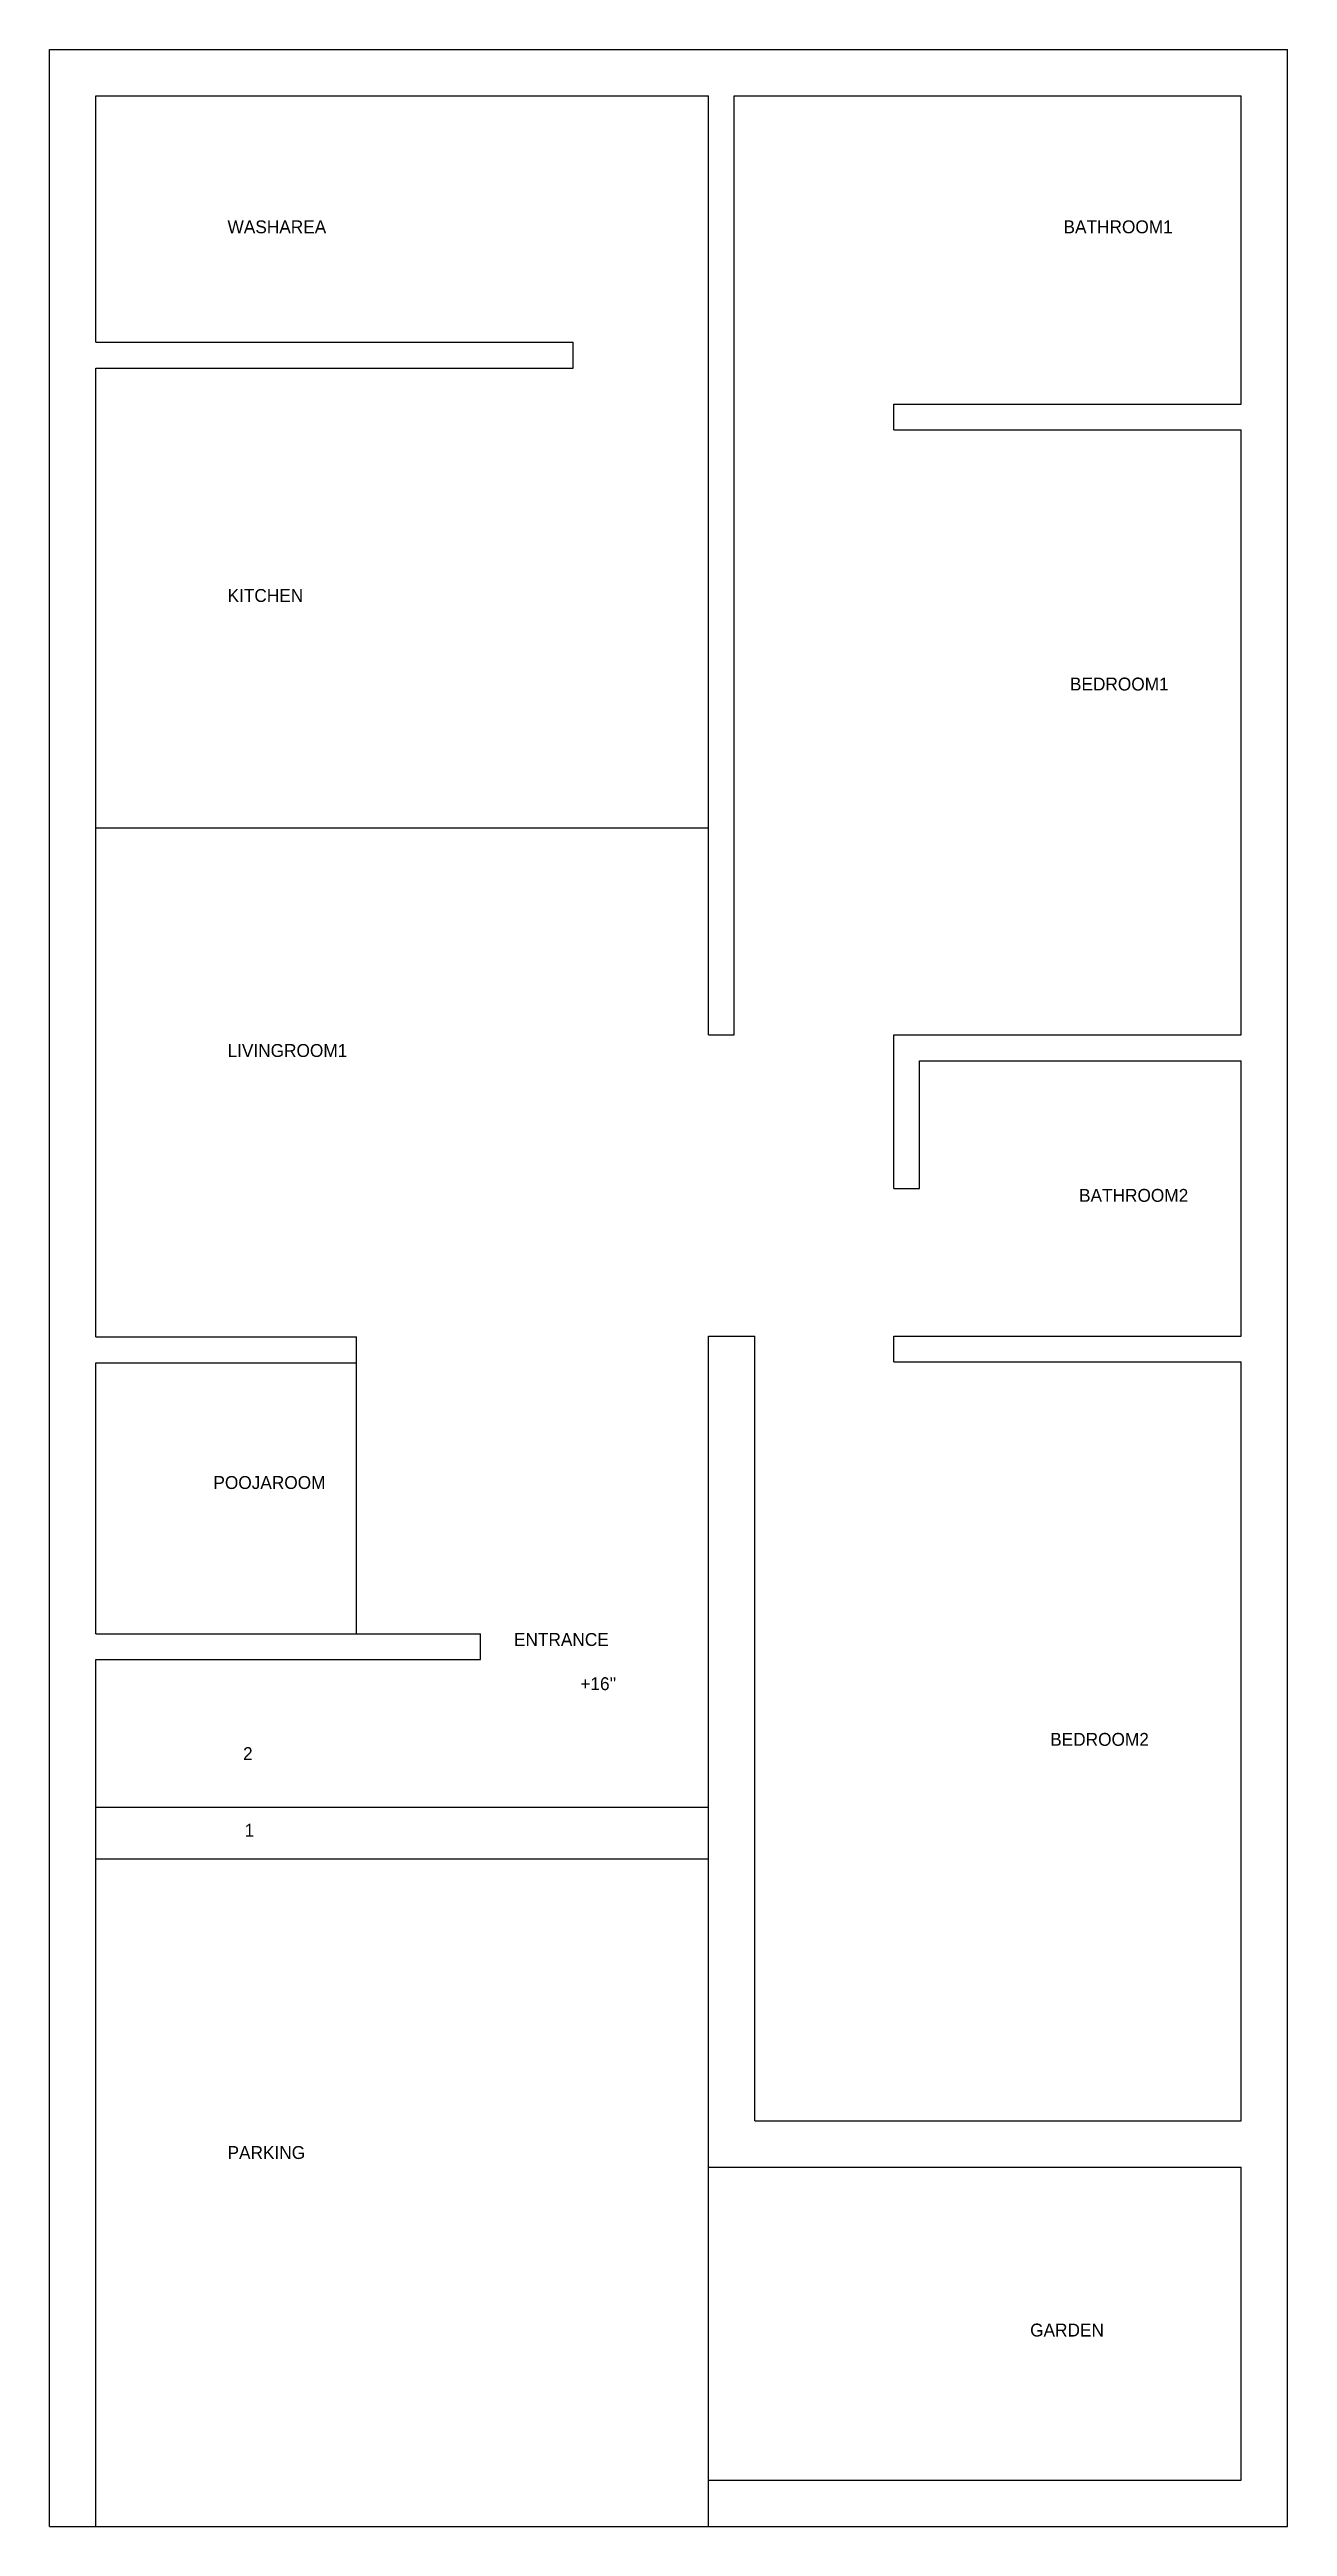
# Model space of a CAD drawing. Header units: metres. Extents: x 0 to 240, y 0 to 480.
import ezdxf

# ---------------------------------------------------------------- set-up
doc = ezdxf.new("R2010")
doc.units = ezdxf.units.M
for name, color, linetype in [('BathRoom1', 7, 'Continuous'), ('BathRoom2', 7, 'Continuous'), ('BedRoom1', 7, 'Continuous'), ('BedRoom2', 7, 'Continuous'), ('Boundary', 7, 'Continuous'), ('Entrance_Staircase', 7, 'Continuous'), ('Garden', 7, 'Continuous'), ('Kitchen', 7, 'Continuous'), ('LivingRoom1', 7, 'Continuous'), ('Parking', 7, 'Continuous'), ('PoojaRoom', 7, 'Continuous'), ('WashArea', 7, 'Continuous')]:
    doc.layers.add(name, color=color, linetype=linetype)

msp = doc.modelspace()

# ---------------------------------------------------------------- linework, layer by layer
at = {"layer": 'BathRoom1'}
for p, q in [((132.74, 406.28), (132.74, 471)), ((132.74, 471), (231, 471)), ((231, 411.28), (231, 471)), ((163.68, 411.28), (231, 411.28)), ((163.68, 406.28), (163.68, 411.28))]:
    msp.add_line(p, q, dxfattribs=at)
at = {"layer": 'BathRoom2'}
for p, q in [((163.68, 259.27), (163.68, 289.03)), ((168.68, 259.27), (168.68, 284.03)), ((168.68, 284.03), (231, 284.03)), ((231, 230.68), (231, 284.03)), ((163.68, 259.27), (168.68, 259.27)), ((163.68, 230.68), (231, 230.68))]:
    msp.add_line(p, q, dxfattribs=at)
at = {"layer": 'BedRoom1'}
for p, q in [((132.74, 289.03), (132.74, 406.28)), ((163.68, 406.28), (231, 406.28)), ((231, 289.03), (231, 406.28)), ((163.68, 289.03), (231, 289.03))]:
    msp.add_line(p, q, dxfattribs=at)
at = {"layer": 'BedRoom2'}
for p, q in [((136.74, 78.61), (136.74, 230.68)), ((163.68, 225.68), (163.68, 230.68)), ((163.68, 225.68), (231, 225.68)), ((231, 78.61), (231, 225.68)), ((136.74, 78.61), (231, 78.61))]:
    msp.add_line(p, q, dxfattribs=at)
at = {"layer": 'Boundary'}
for p, q in [((0, 0), (0, 480)), ((0, 480), (240, 480)), ((240, 0), (240, 480)), ((0, 0), (9, 0)), ((127.74, 0), (240, 0))]:
    msp.add_line(p, q, dxfattribs=at)
at = {"layer": 'Entrance_Staircase'}
for p, q in [((127.74, 129.39), (127.74, 230.68)), ((83.53, 167.98), (83.53, 172.98)), ((9, 129.39), (9, 167.98)), ((9, 167.98), (83.53, 167.98)), ((9, 139.39), (127.74, 139.39)), ((9, 129.39), (127.74, 129.39))]:
    msp.add_line(p, q, dxfattribs=at)
at = {"layer": 'Garden'}
for p, q in [((127.74, 69.61), (231, 69.61)), ((231, 9), (231, 69.61)), ((127.74, 9), (231, 9))]:
    msp.add_line(p, q, dxfattribs=at)
at = {"layer": 'Kitchen'}
for p, q in [((127.74, 329.16), (127.74, 423.28)), ((9, 329.16), (9, 418.28)), ((9, 418.28), (101.53, 418.28)), ((9, 329.16), (127.74, 329.16))]:
    msp.add_line(p, q, dxfattribs=at)
at = {"layer": 'LivingRoom1'}
for p, q in [((9, 230.53), (9, 329.16)), ((127.74, 289.03), (127.74, 329.16)), ((127.74, 289.03), (132.74, 289.03)), ((9, 230.53), (59.53, 230.53)), ((127.74, 230.68), (136.74, 230.68))]:
    msp.add_line(p, q, dxfattribs=at)
at = {"layer": 'Parking'}
for p, q in [((9, 0), (9, 129.39)), ((127.74, 0), (127.74, 129.39)), ((9, 0), (127.74, 0))]:
    msp.add_line(p, q, dxfattribs=at)
at = {"layer": 'PoojaRoom'}
for p, q in [((59.53, 172.98), (59.53, 230.53)), ((59.53, 225.53), (59.53, 230.53)), ((9, 172.98), (9, 225.53)), ((9, 225.53), (59.53, 225.53)), ((9, 172.98), (83.53, 172.98))]:
    msp.add_line(p, q, dxfattribs=at)
at = {"layer": 'WashArea'}
for p, q in [((9, 423.28), (9, 471)), ((9, 471), (127.74, 471)), ((127.74, 423.28), (127.74, 471)), ((9, 423.28), (101.53, 423.28)), ((101.53, 418.28), (101.53, 423.28))]:
    msp.add_line(p, q, dxfattribs=at)

# ---------------------------------------------------------------- texts
at = {"layer": 'BathRoom1', "insert": (196.58, 446.89), "char_height": 2.5, "attachment_point": 1}
msp.add_mtext('BATHROOM1', dxfattribs=at)
at = {"layer": 'BathRoom2', "insert": (199.59, 259.2), "char_height": 2.5, "attachment_point": 1}
msp.add_mtext('BATHROOM2', dxfattribs=at)
at = {"layer": 'BedRoom1', "insert": (197.83, 358.29), "char_height": 2.5, "attachment_point": 1}
msp.add_mtext('BEDROOM1', dxfattribs=at)
at = {"layer": 'BedRoom2', "insert": (194, 153.78), "char_height": 2.5, "attachment_point": 1}
msp.add_mtext('BEDROOM2', dxfattribs=at)
at = {"layer": 'Entrance_Staircase', "char_height": 2.5, "attachment_point": 1}
for s, insert in [('ENTRANCE', (90.04, 173.13)), ("+16''", (102.91, 164.57)), ('2', (37.52, 151.02)), ('1', (37.82, 136.17))]:
    msp.add_mtext(s, dxfattribs=dict(at, insert=insert))
at = {"layer": 'Garden', "insert": (190.11, 39.31), "char_height": 2.5, "attachment_point": 1}
msp.add_mtext('GARDEN', dxfattribs=at)
at = {"layer": 'Kitchen', "insert": (34.51, 375.45), "char_height": 2.5, "attachment_point": 1}
msp.add_mtext('KITCHEN', dxfattribs=at)
at = {"layer": 'LivingRoom1', "insert": (34.51, 287.27), "char_height": 2.5, "attachment_point": 1}
msp.add_mtext('LIVINGROOM1', dxfattribs=at)
at = {"layer": 'Parking', "insert": (34.51, 73.71), "char_height": 2.5, "attachment_point": 1}
msp.add_mtext('PARKING', dxfattribs=at)
at = {"layer": 'PoojaRoom', "insert": (31.77, 203.55), "char_height": 2.5, "attachment_point": 1}
msp.add_mtext('POOJAROOM', dxfattribs=at)
at = {"layer": 'WashArea', "insert": (34.51, 446.89), "char_height": 2.5, "attachment_point": 1}
msp.add_mtext('WASHAREA', dxfattribs=at)

doc.saveas('drawing.dxf')
